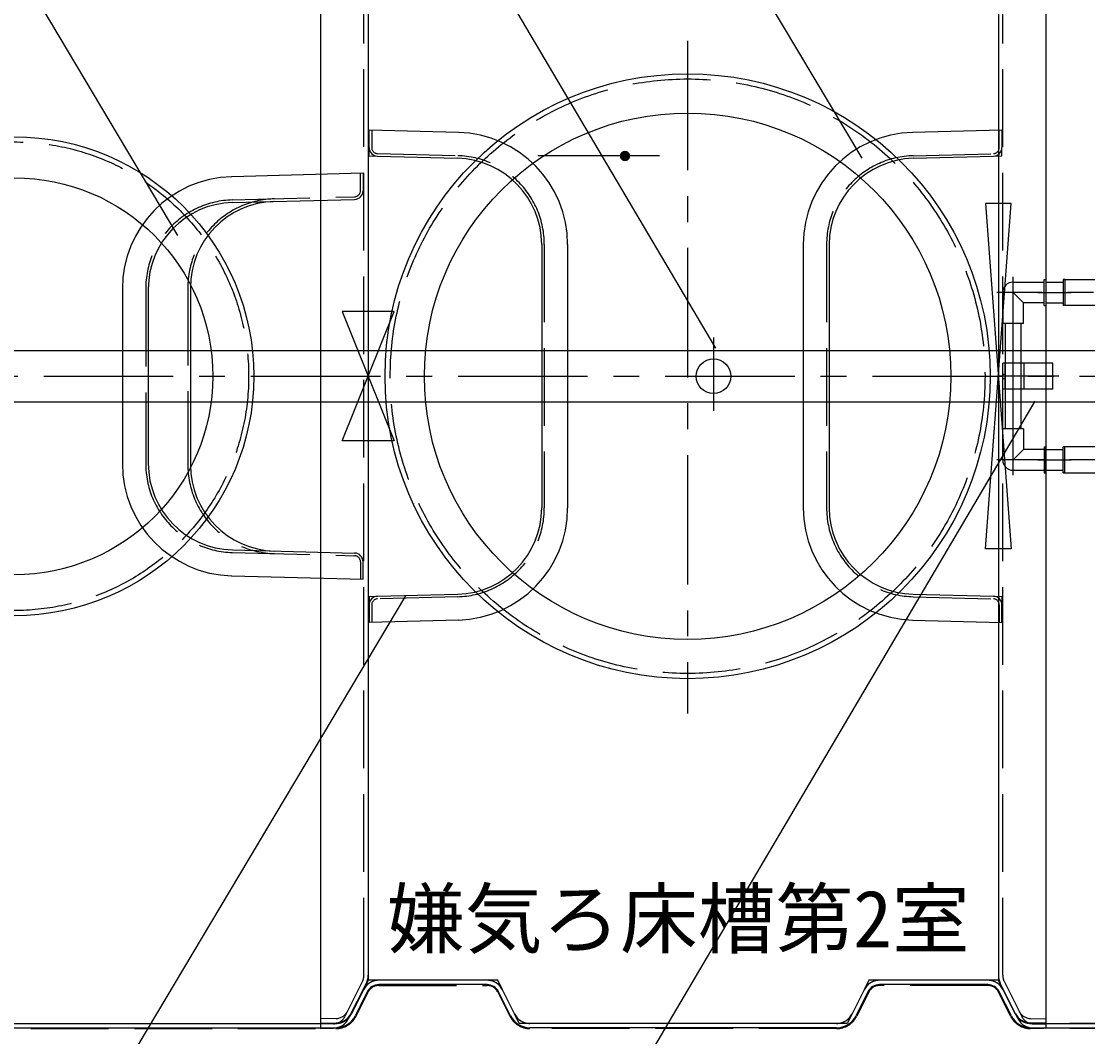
# Model space of a CAD drawing. Units: millimetres, scale not verified. Extents: x -8910 to 8910, y -6308 to 6308.
# Drawn here: x -5496 to -4260, y -10 to 1166 of the extents above; entities that cross this region are included whole.
import ezdxf
from ezdxf.enums import TextEntityAlignment as Align

# ---------------------------------------------------------------- set-up
doc = ezdxf.new("R2010")
doc.units = ezdxf.units.MM
doc.header["$LTSCALE"] = 30
for name, pattern in [('CHAIN1', [8, 5, -1, 1, -1]), ('CHAIN2', [12, 9, -1, 1, -1]), ('DASHED1', [1.8, 1.2, -0.6]), ('DASHED3', [4, 3, -1]), ('DOUBLE_CHAIN2', [12.8, 9, -1, 0.6, -0.6, 0.6, -1])]:
    doc.linetypes.add(name, pattern=pattern)
for name, color, linetype, lineweight in [('0-1_空気管', 3, 'Continuous', 25), ('0-4_09', 3, 'Continuous', 25), ('0-5_躯体', 3, 'Continuous', 25), ('0-B_機器', 2, 'Continuous', 25), ('0-D_文字', 7, 'Continuous', 25)]:
    doc.layers.add(name, color=color, linetype=linetype, lineweight=lineweight)
doc.styles.add('ＭＳ ゴシック', font='')
doc.styles.get('ＭＳ ゴシック').set_extended_font_data('MS Gothic')

msp = doc.modelspace()

# ---------------------------------------------------------------- linework, layer by layer
at = {"layer": '0-1_空気管'}
for p, q in [((-5148.84, -0.64), (-5148.84, 1510.96)), ((-4308.84, 1510.96), (-4308.84, -0.64)), ((-5093.84, 1455.16), (-5093.84, 55.16)), ((-4363.84, 1455.16), (-4363.84, 55.16)), ((-4359.84, 1040.41), (-4463.25, 1037.7)), ((-4359.84, 1040.41), (-4359.84, 1020.14)), ((-4462.46, 1007.71), (-4369.58, 1010.14)), ((-4348.85, 955.16), (-4378.85, 955.16)), ((-4378.85, 555.16), (-4348.85, 955.16)), ((-4589.85, 907.75), (-4589.85, 602.58)), ((-4559.85, 907.75), (-4559.85, 602.58)), ((-5123.84, 680.16), (-5063.84, 830.16)), ((-5664.84, 785.16), (-3889.85, 785.16)), ((-3889.85, 725.16), (-5664.84, 725.16)), ((-5063.84, 680.16), (-5123.84, 680.16)), ((-4462.46, 502.61), (-4369.58, 500.18)), ((-4359.84, 469.91), (-4359.84, 490.18)), ((-4463.25, 472.62), (-4359.84, 469.91)), ((-5116.53, 10.8), (-5095.95, 51.94)), ((-4956.21, 55.16), (-5081.48, 55.16)), ((-4956.21, 50.16), (-5081.48, 50.16)), ((-4376.2, 55.16), (-4501.48, 55.16)), ((-4376.2, 50.16), (-4501.48, 50.16)), ((-4341.16, 10.8), (-4361.73, 51.94)), ((-5099.37, 44.11), (-5113.32, 16.22)), ((-5094.9, 41.87), (-5108.84, 13.98)), ((-4928.84, 13.98), (-4942.79, 41.87)), ((-4924.37, 16.22), (-4938.32, 44.11)), ((-4519.37, 44.11), (-4533.32, 16.22)), ((-4514.9, 41.87), (-4528.84, 13.98)), ((-4348.84, 13.98), (-4362.79, 41.87)), ((-4344.37, 16.22), (-4358.31, 44.11)), ((-5604.75, 5.16), (-5131.21, 5.16)), ((-5604.75, 0.16), (-5131.21, 0.16)), ((-5149, 5.37), (-5130.84, 5.85)), ((-4551.21, 5.16), (-4906.48, 5.16)), ((-4551.21, 0.16), (-4906.48, 0.16)), ((-4308.84, 5.38), (-4326.84, 5.85)), ((-4326.48, 5.16), (-3951.21, 5.16)), ((-4326.48, 0.16), (-3951.21, 0.16)), ((-5149, -0.65), (-5133.89, -0.25)), ((-4308.84, -0.64), (-4323.8, -0.25))]:
    msp.add_line(p, q, dxfattribs=at)
at = {"layer": '0-1_空気管', "linetype": 'DASHED3'}
for p, q in [((-5098.84, 60.88), (-5098.84, 1449.44)), ((-4358.84, 60.88), (-4358.84, 1449.44)), ((-4362.84, 1020.14), (-4362.84, 1040.33)), ((-4462.54, 1010.71), (-4369.66, 1013.14)), ((-4562.85, 907.75), (-4562.85, 602.58)), ((-4462.54, 499.61), (-4369.66, 497.18)), ((-4362.84, 490.18), (-4362.84, 469.99)), ((-5093.84, 249.74), (-5093.84, 55.16)), ((-4363.84, 249.74), (-4363.84, 55.16)), ((-5100.43, 54.18), (-5121, 13.03)), ((-4956.21, 55.16), (-5081.48, 55.16)), ((-4376.2, 55.16), (-4501.48, 55.16)), ((-4357.26, 54.18), (-4336.69, 13.03)), ((-5099.37, 44.11), (-5113.32, 16.22)), ((-5107.95, 13.53), (-5094, 41.42)), ((-5081.48, 49.16), (-4956.21, 49.16)), ((-4943.68, 41.42), (-4929.74, 13.53)), ((-4924.37, 16.22), (-4938.32, 44.11)), ((-4519.37, 44.11), (-4533.32, 16.22)), ((-4514.01, 41.42), (-4527.95, 13.53)), ((-4376.2, 49.16), (-4501.48, 49.16)), ((-4349.74, 13.53), (-4363.68, 41.42)), ((-4344.37, 16.22), (-4358.31, 44.11)), ((-5604.75, 5.16), (-5131.21, 5.16)), ((-5130.97, 10.84), (-5148.84, 10.38)), ((-5134.02, 4.75), (-5148.84, 4.36)), ((-4551.21, 5.16), (-4906.48, 5.16)), ((-4326.72, 10.84), (-4308.84, 10.38)), ((-3951.21, 5.16), (-4326.48, 5.16)), ((-4323.66, 4.75), (-4308.84, 4.36)), ((-5604.75, -0.84), (-5131.21, -0.84)), ((-4551.21, -0.84), (-4906.48, -0.84)), ((-3951.21, -0.84), (-4326.48, -0.84))]:
    msp.add_line(p, q, dxfattribs=at)
at = {"layer": '0-1_空気管', "linetype": 'CHAIN1'}
for p, q in [((-4723.84, 1143.78), (-4723.84, 364.21)), ((-4693.85, 800.06), (-4693.85, 714.89)), ((-6189.79, 755.16), (-3120.28, 755.16))]:
    msp.add_line(p, q, dxfattribs=at)
at = {"layer": '0-1_空気管', "linetype": 'DOUBLE_CHAIN2'}
for p, q in [((-4369.58, 500.18), (-4359.84, 499.92)), ((-4359.84, 499.92), (-4359.84, 490.18)), ((-5095.95, 51.94), (-5093.84, 56.16)), ((-5093.84, 60.88), (-5093.84, 56.16)), ((-4918.84, 5.16), (-4924.37, 16.22)), ((-4533.32, 16.22), (-4538.84, 5.16)), ((-4906.48, 5.16), (-4918.84, 5.16)), ((-4538.84, 5.16), (-4551.21, 5.16))]:
    msp.add_line(p, q, dxfattribs=at)
for points in [[(-4369.58, 1010.14), (-4359.84, 1010.4), (-4359.84, 1020.14)], [(-5081.48, 55.16), (-5093.84, 55.16), (-5099.37, 44.11)], [(-4938.32, 44.11), (-4943.84, 55.16), (-4956.21, 55.16)], [(-4501.48, 55.16), (-4513.84, 55.16), (-4519.37, 44.11)], [(-4358.31, 44.11), (-4363.84, 55.16), (-4376.2, 55.16)]]:
    msp.add_lwpolyline(points, dxfattribs=at)
at = {"layer": '0-1_空気管'}
for points in [[(-4378.85, 955.16), (-4348.85, 555.16), (-4378.85, 555.16)], [(-5063.84, 830.16), (-5123.84, 830.16), (-5063.84, 680.16)]]:
    msp.add_lwpolyline(points, dxfattribs=at)
for centre, radius in [((-4723.84, 755.16), 350.5), ((-4723.84, 755.16), 305), ((-5503.84, 755.16), 277.5), ((-5503.84, 755.16), 230), ((-4693.85, 755.16), 20)]:
    msp.add_circle(centre, radius, dxfattribs=at)
at = {"layer": '0-1_空気管', "linetype": 'DASHED3'}
for centre, radius in [((-4723.84, 755.16), 344.5), ((-5503.84, 755.16), 271.5)]:
    msp.add_circle(centre, radius, dxfattribs=at)
at = {"layer": '0-1_空気管'}
for centre, radius, start, end in [((-4459.84, 907.75), 130, 91.5, 180), ((-4369.84, 1020.14), 10, 271.5, 0), ((-4459.84, 907.75), 100, 91.5, 180), ((-4459.84, 602.58), 130, 180, 268.5), ((-4459.84, 602.58), 100, 180, 268.5), ((-4369.84, 490.18), 10, 0, 88.5), ((-5081.48, 35.16), 20, 90, 153.435), ((-5113.84, 60.88), 20, 333.436, 0), ((-5081.48, 35.16), 15, 90, 153.435), ((-4956.21, 35.16), 20, 26.565, 90), ((-4956.21, 35.16), 15, 26.565, 90), ((-4501.48, 35.16), 20, 90, 153.435), ((-4501.48, 35.16), 15, 90, 153.435), ((-4376.2, 35.16), 20, 26.565, 90), ((-4376.2, 35.16), 15, 26.565, 90), ((-4343.84, 60.88), 20, 180, 206.564), ((-5131.2, 25.16), 25, 270, 333.435), ((-5131.37, 25.84), 20, 271.5, 333.436), ((-4906.48, 25.16), 25, 206.565, 270), ((-4906.48, 25.16), 20, 206.565, 270), ((-4551.21, 25.16), 20, 270, 333.435), ((-4551.21, 25.16), 25, 270, 333.435), ((-4326.48, 25.16), 25, 206.565, 270), ((-4326.48, 25.16), 20, 206.565, 270), ((-4326.32, 25.84), 20, 206.564, 268.5), ((-5134.41, 19.74), 20, 271.5, 333.436), ((-4323.27, 19.74), 20, 206.564, 268.5)]:
    msp.add_arc(centre, radius, start, end, dxfattribs=at)
at = {"layer": '0-1_空気管', "linetype": 'DASHED3'}
for centre, radius, start, end in [((-4369.84, 1020.14), 7, 271.5, 0), ((-4459.84, 907.75), 103, 91.5, 180), ((-4459.84, 602.58), 103, 180, 268.5), ((-4369.84, 490.18), 7, 0, 88.5), ((-5113.84, 60.88), 15, 333.436, 0), ((-5081.48, 35.16), 20, 90, 153.435), ((-4956.21, 35.16), 20, 26.565, 90), ((-4501.48, 35.16), 20, 90, 153.435), ((-4376.2, 35.16), 20, 26.565, 90), ((-4343.84, 60.88), 15, 180, 206.564), ((-5081.48, 35.16), 14, 90, 153.435), ((-4956.21, 35.16), 14, 26.565, 90), ((-4501.48, 35.16), 14, 90, 153.435), ((-4376.2, 35.16), 14, 26.565, 90), ((-5134.41, 19.74), 15, 271.5, 333.436), ((-5131.2, 25.16), 20, 270, 333.435), ((-5131.2, 25.16), 26, 270, 333.435), ((-5131.37, 25.84), 15, 271.5, 333.436), ((-4906.48, 25.16), 26, 206.565, 270), ((-4906.48, 25.16), 20, 206.565, 270), ((-4551.21, 25.16), 20, 270, 333.435), ((-4551.21, 25.16), 26, 270, 333.435), ((-4326.48, 25.16), 26, 206.565, 270), ((-4326.48, 25.16), 20, 206.565, 270), ((-4326.32, 25.84), 15, 206.564, 268.5), ((-4323.27, 19.74), 15, 206.564, 268.5)]:
    msp.add_arc(centre, radius, start, end, dxfattribs=at)
at = {"layer": '0-4_09'}
for p, q in [((-4989.44, 1037.7), (-5092.84, 1040.41)), ((-5092.84, 1020.14), (-5092.84, 1040.41)), ((-5083.11, 1010.14), (-4990.23, 1007.71)), ((-4892.84, 907.75), (-4892.84, 602.58)), ((-4862.84, 907.75), (-4862.84, 602.58)), ((-5083.11, 500.18), (-4990.23, 502.61)), ((-5092.84, 490.18), (-5092.84, 469.91)), ((-4989.44, 472.62), (-5092.84, 469.91))]:
    msp.add_line(p, q, dxfattribs=at)
at = {"layer": '0-4_09', "linetype": 'DASHED3'}
for p, q in [((-5089.84, 1040.33), (-5089.84, 1020.14)), ((-5083.03, 1013.14), (-4990.15, 1010.71)), ((-4889.84, 907.75), (-4889.84, 602.58)), ((-4990.15, 499.61), (-5083.03, 497.18)), ((-5089.84, 490.18), (-5089.84, 469.99))]:
    msp.add_line(p, q, dxfattribs=at)
at = {"layer": '0-4_09', "linetype": 'DOUBLE_CHAIN2'}
for p, q in [((-5092.84, 1010.4), (-5092.84, 1020.14)), ((-5092.84, 1010.4), (-5083.11, 1010.14)), ((-5092.84, 499.92), (-5083.11, 500.18)), ((-5092.84, 499.92), (-5092.84, 490.18))]:
    msp.add_line(p, q, dxfattribs=at)
at = {"layer": '0-4_09'}
for centre, radius, start, end in [((-4992.84, 907.75), 130, 0, 88.5), ((-5082.84, 1020.14), 10, 180, 268.5), ((-4992.84, 907.75), 100, 0, 88.5), ((-4992.84, 602.58), 100, 271.5, 0), ((-4992.84, 602.58), 130, 271.5, 0), ((-5082.84, 490.18), 10, 91.5, 180)]:
    msp.add_arc(centre, radius, start, end, dxfattribs=at)
at = {"layer": '0-4_09', "linetype": 'DASHED3'}
for centre, radius, start, end in [((-5082.84, 1020.14), 7, 180, 268.5), ((-4992.84, 907.75), 103, 0, 88.5), ((-4992.84, 602.58), 103, 271.5, 0), ((-5082.84, 490.18), 7, 91.5, 180)]:
    msp.add_arc(centre, radius, start, end, dxfattribs=at)
at = {"layer": '0-5_躯体'}
for p, q in [((-4756.4, 1010.4), (-4897.23, 1010.4)), ((-5099.85, 990.41), (-5252.01, 986.42)), ((-5099.85, 990.41), (-5099.85, 970.14)), ((-5251.23, 956.43), (-5109.58, 960.14)), ((-4288.34, 867.16), (-3985.34, 867.16)), ((-5378.64, 856.47), (-5378.64, 653.85)), ((-5348.64, 856.47), (-5348.64, 653.85)), ((-5299.85, 857.75), (-5299.85, 652.58)), ((-4346.84, 864.16), (-4310.84, 864.16)), ((-4358.84, 852.16), (-4358.84, 816.16)), ((-4346.84, 852.16), (-4334.84, 840.16)), ((-4310.84, 840.16), (-4334.84, 840.16)), ((-4334.84, 816.16), (-4334.84, 840.16)), ((-3985.34, 837.16), (-4288.84, 837.16)), ((-4334.84, 816.16), (-4358.84, 816.16)), ((-4355.84, 816.16), (-4355.84, 694.16)), ((-4337.84, 816.16), (-4337.84, 694.16)), ((-4334.84, 694.16), (-4358.84, 694.16)), ((-4358.84, 658.16), (-4358.84, 694.16)), ((-4334.84, 694.16), (-4334.84, 670.16)), ((-4346.84, 658.16), (-4334.84, 670.16)), ((-4310.84, 670.16), (-4334.84, 670.16)), ((-3985.34, 673.16), (-4288.84, 673.16)), ((-4346.84, 646.16), (-4310.84, 646.16)), ((-4288.34, 643.16), (-3985.34, 643.16)), ((-5251.23, 553.89), (-5109.58, 550.18)), ((-5099.85, 519.91), (-5099.85, 540.18)), ((-5252.01, 523.9), (-5099.85, 519.91))]:
    msp.add_line(p, q, dxfattribs=at)
at = {"layer": '0-5_躯体', "linetype": 'DASHED3'}
for p, q in [((-5102.85, 970.14), (-5102.85, 990.33)), ((-5251.3, 959.43), (-5109.66, 963.14)), ((-5351.64, 856.47), (-5351.64, 653.85)), ((-5302.85, 857.75), (-5302.85, 652.58)), ((-5251.3, 550.89), (-5109.66, 547.18)), ((-5102.85, 540.18), (-5102.85, 519.99))]:
    msp.add_line(p, q, dxfattribs=at)
at = {"layer": '0-5_躯体', "linetype": 'CHAIN2'}
for p, q in [((-4346.84, 640.33), (-4346.84, 870.51)), ((-3953.61, 852.16), (-4365.83, 852.16)), ((-3951.51, 658.16), (-4365.83, 658.16))]:
    msp.add_line(p, q, dxfattribs=at)
at = {"layer": '0-5_躯体'}
for centre, radius, start, end in [((-5248.64, 856.47), 130, 91.5, 180), ((-5109.84, 970.14), 10, 271.5, 0), ((-5248.64, 856.47), 100, 91.5, 180), ((-5199.84, 857.75), 100, 91.5, 180), ((-4346.84, 852.16), 12, 90, 180), ((-4346.84, 658.16), 12, 180, 270), ((-5248.64, 653.85), 130, 180, 268.5), ((-5248.64, 653.85), 100, 180, 268.5), ((-5199.84, 652.58), 100, 180, 268.5), ((-5109.84, 540.18), 10, 0, 88.5)]:
    msp.add_arc(centre, radius, start, end, dxfattribs=at)
at = {"layer": '0-5_躯体', "linetype": 'DASHED3'}
for centre, radius, start, end in [((-5109.84, 970.14), 7, 271.5, 0), ((-5248.64, 856.47), 103, 91.5, 180), ((-5199.84, 857.75), 103, 91.5, 180), ((-5248.64, 653.85), 103, 180, 268.5), ((-5199.84, 652.58), 103, 180, 268.5), ((-5109.84, 540.18), 7, 0, 88.5)]:
    msp.add_arc(centre, radius, start, end, dxfattribs=at)
at = {"layer": '0-5_躯体', "color": 92}
for points in [[(-4801.83, 1012.95), (-4802.4, 1010.4), (-4802.39, 1010.78)], [(-4801.83, 1012.95), (-4796.4, 1010.4), (-4802.4, 1010.4)], [(-4801.83, 1012.95), (-4802.39, 1010.78), (-4802.1, 1012.25)], [(-4801.46, 1013.61), (-4796.4, 1010.4), (-4801.83, 1012.95)], [(-4801.02, 1014.22), (-4796.4, 1010.4), (-4801.46, 1013.61)], [(-4800.51, 1014.77), (-4796.4, 1010.4), (-4801.02, 1014.22)], [(-4799.92, 1015.25), (-4796.4, 1010.4), (-4800.51, 1014.77)], [(-4799.29, 1015.66), (-4796.4, 1010.4), (-4799.92, 1015.25)], [(-4798.61, 1015.98), (-4796.4, 1010.4), (-4799.29, 1015.66)], [(-4797.89, 1016.21), (-4796.4, 1010.4), (-4798.61, 1015.98)], [(-4797.15, 1016.35), (-4796.4, 1010.4), (-4797.89, 1016.21)], [(-4796.4, 1016.4), (-4796.4, 1010.4), (-4797.15, 1016.35)], [(-4796.02, 1016.39), (-4796.4, 1010.4), (-4796.4, 1016.4)], [(-4795.27, 1016.29), (-4796.4, 1010.4), (-4796.02, 1016.39)], [(-4794.54, 1016.11), (-4796.4, 1010.4), (-4795.27, 1016.29)], [(-4794.54, 1016.11), (-4790.4, 1010.4), (-4796.4, 1010.4)], [(-4793.84, 1015.83), (-4790.4, 1010.4), (-4794.54, 1016.11)], [(-4793.18, 1015.47), (-4790.4, 1010.4), (-4793.84, 1015.83)], [(-4792.57, 1015.02), (-4790.4, 1010.4), (-4793.18, 1015.47)], [(-4792.02, 1014.51), (-4790.4, 1010.4), (-4792.57, 1015.02)], [(-4791.54, 1013.93), (-4790.4, 1010.4), (-4792.02, 1014.51)], [(-4791.14, 1013.29), (-4790.4, 1010.4), (-4791.54, 1013.93)], [(-4790.82, 1012.61), (-4790.4, 1010.4), (-4791.14, 1013.29)], [(-4796.4, 1010.4), (-4802.35, 1009.65), (-4802.4, 1010.4)], [(-4802.1, 1012.25), (-4802.39, 1010.78), (-4802.29, 1011.52)], [(-4796.4, 1010.4), (-4802.21, 1008.91), (-4802.35, 1009.65)], [(-4796.4, 1010.4), (-4801.98, 1008.19), (-4802.21, 1008.91)], [(-4796.4, 1010.4), (-4801.66, 1007.51), (-4801.98, 1008.19)], [(-4796.4, 1010.4), (-4801.25, 1006.87), (-4801.66, 1007.51)], [(-4796.4, 1010.4), (-4800.77, 1006.29), (-4801.25, 1006.87)], [(-4796.4, 1010.4), (-4800.22, 1005.78), (-4800.77, 1006.29)], [(-4796.4, 1010.4), (-4799.61, 1005.33), (-4800.22, 1005.78)], [(-4796.4, 1010.4), (-4798.95, 1004.97), (-4799.61, 1005.33)], [(-4796.4, 1010.4), (-4798.25, 1004.69), (-4798.95, 1004.97)], [(-4796.4, 1010.4), (-4797.52, 1004.51), (-4798.25, 1004.69)], [(-4796.4, 1004.4), (-4797.52, 1004.51), (-4796.4, 1010.4)], [(-4796.4, 1004.4), (-4796.77, 1004.41), (-4797.52, 1004.51)], [(-4790.4, 1010.4), (-4796.4, 1004.4), (-4796.4, 1010.4)], [(-4790.4, 1010.4), (-4795.65, 1004.45), (-4796.4, 1004.4)], [(-4790.4, 1010.4), (-4794.91, 1004.59), (-4795.65, 1004.45)], [(-4790.4, 1010.4), (-4794.19, 1004.82), (-4794.91, 1004.59)], [(-4790.4, 1010.4), (-4793.51, 1005.14), (-4794.19, 1004.82)], [(-4790.4, 1010.4), (-4792.87, 1005.55), (-4793.51, 1005.14)], [(-4790.4, 1010.4), (-4792.29, 1006.03), (-4792.87, 1005.55)], [(-4790.4, 1010.4), (-4791.78, 1006.57), (-4792.29, 1006.03)], [(-4790.4, 1010.4), (-4791.33, 1007.18), (-4791.78, 1006.57)], [(-4790.4, 1010.4), (-4790.97, 1007.84), (-4791.33, 1007.18)], [(-4790.4, 1010.4), (-4790.69, 1008.55), (-4790.97, 1007.84)], [(-4790.59, 1011.89), (-4790.4, 1010.4), (-4790.82, 1012.61)], [(-4790.41, 1010.02), (-4790.69, 1008.55), (-4790.4, 1010.4)], [(-4790.5, 1009.28), (-4790.69, 1008.55), (-4790.41, 1010.02)], [(-4790.45, 1011.15), (-4790.4, 1010.4), (-4790.59, 1011.89)]]:
    msp.add_solid(points, dxfattribs=at)
at = {"layer": '0-B_機器', "color": 3}
for p, q in [((-4310.84, 867.16), (-4308.84, 867.16)), ((-4310.84, 837.17), (-4310.84, 867.16)), ((-4308.84, 867.16), (-4308.84, 838.26)), ((-4288.84, 867.16), (-4288.84, 837.16)), ((-4286.84, 867.16), (-4288.84, 867.16)), ((-4286.84, 867.16), (-4286.84, 837.16)), ((-4308.84, 864.16), (-4288.84, 864.16)), ((-4308.84, 840.17), (-4288.84, 840.17)), ((-4310.84, 837.17), (-4308.84, 837.17)), ((-4300.84, 770.16), (-4358.85, 770.16)), ((-4358.85, 740.16), (-4358.85, 770.16)), ((-4333.79, 740.16), (-4333.79, 770.16)), ((-4300.84, 740.16), (-4300.84, 770.16)), ((-4300.84, 740.16), (-4358.85, 740.16)), ((-4310.84, 673.15), (-4308.84, 673.15)), ((-4310.84, 673.15), (-4310.84, 643.16)), ((-4308.84, 643.16), (-4308.84, 672.06)), ((-4308.84, 670.15), (-4288.84, 670.15)), ((-4288.84, 643.16), (-4288.84, 673.16)), ((-4286.84, 643.16), (-4286.84, 673.16)), ((-4310.84, 643.16), (-4308.84, 643.16)), ((-4308.84, 646.16), (-4288.84, 646.16)), ((-4286.84, 643.16), (-4288.84, 643.16))]:
    msp.add_line(p, q, dxfattribs=at)
at = {"layer": '0-B_機器', "color": 3, "linetype": 'CHAIN2'}
for p, q in [((-4318.24, 852.16), (-4279.45, 852.16)), ((-4293.95, 755.16), (-4365.02, 755.16)), ((-4318.24, 658.16), (-4279.45, 658.16))]:
    msp.add_line(p, q, dxfattribs=at)
at = {"layer": '0-B_機器', "color": 3, "linetype": 'DASHED1'}
for p, q in [((-4355.84, 740.16), (-4355.84, 770.16)), ((-4358.84, 757.66), (-4355.84, 757.66)), ((-4358.84, 752.66), (-4355.84, 752.66))]:
    msp.add_line(p, q, dxfattribs=at)
at = {"layer": '0-D_文字', "color": 3}
for p, q in [((-4691.05, 787.52), (-5237.1, 1712.15)), ((-4521.81, 1007.78), (-4940.74, 1712.24)), ((-4989.34, -406.87), (-4321.42, 726.35)), ((-5050.68, 500.62), (-5487.55, -232.4))]:
    msp.add_line(p, q, dxfattribs=at)
msp.add_lwpolyline([(-5314.47, 918.08), (-5717.53, 1595.26), (-5983.54, 1595.26)], dxfattribs=at)

# ---------------------------------------------------------------- texts
at = {"layer": '0-D_文字', "color": 4, "style": 'ＭＳ ゴシック'}
msp.add_text('嫌気ろ床槽第2室', height=65.98, dxfattribs=at).set_placement((-5072.04, 73.7), align=Align.BOTTOM_LEFT)

doc.saveas('drawing.dxf')
